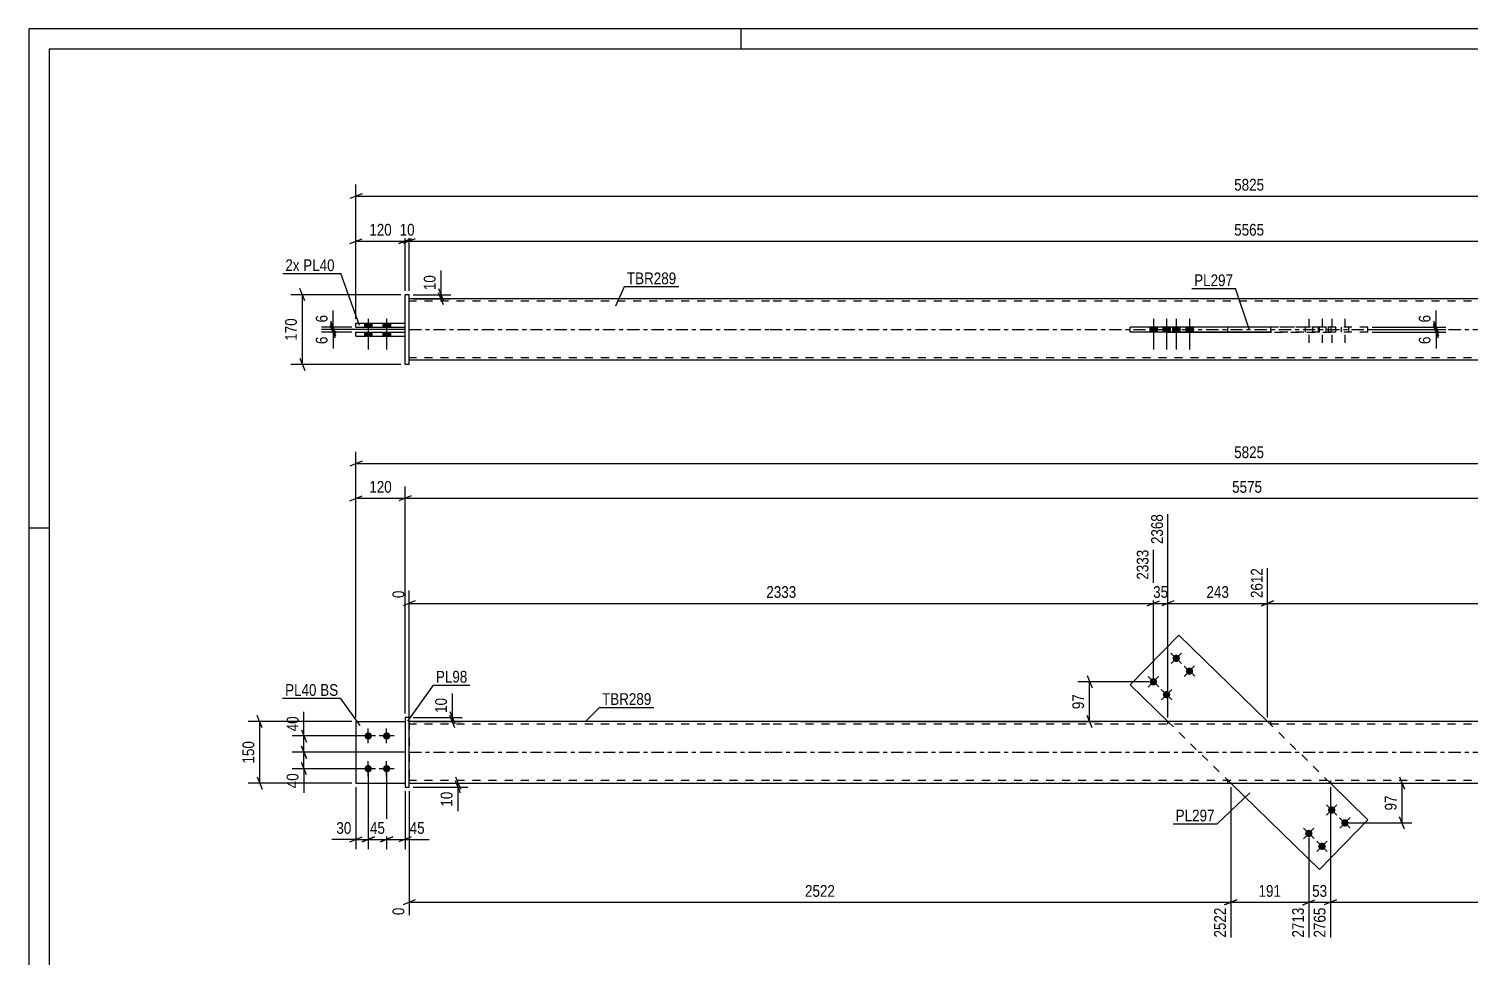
# Model space of a CAD drawing. Header units: millimetres. Extents: x 0 to 594, y 0 to 420.
# Drawn here: x 0 to 352, y 193.1 to 420 of the extents above; entities that cross this region are included whole.
import ezdxf

# ---------------------------------------------------------------- set-up
doc = ezdxf.new("R2010")
doc.units = ezdxf.units.MM
doc.linetypes.add('DXK_LINE_DOT2', pattern=[3.9198, 1.9599, -1.9599])
doc.linetypes.add('DXK_LINE_DOT3', pattern=[5.9187, 2.979, -0.9799, 0.9799, -0.9799])
doc.styles.add('Arial Narrow', font='ARIALN.TTF', dxfattribs={"height": 0.2})

# ---------------------------------------------------------------- blocks, each defined once
blk = doc.blocks.new('Unknown-580575391-1131')
at = {"color": 5, "linetype": 'Continuous'}
for p, q in [((594, 420), (0, 420)), ((0, 420), (0, 0)), ((174, 415), (174, 420)), ((589, 415), (5, 415)), ((5, 415), (5, 5)), ((5, 298), (0, 298))]:
    blk.add_line(p, q, dxfattribs=at)
blk = doc.blocks.new('Part-580575391-1689 - 1678')
at = {"color": 2, "linetype": 'Continuous'}
for p, q in [((280.87, 271.83), (268.99, 259.67)), ((302.51, 250.7), (280.87, 271.83)), ((268.99, 259.67), (278.17, 250.7)), ((315.18, 214.57), (293.54, 235.7)), ((327.05, 226.73), (317.87, 235.7)), ((327.05, 226.73), (315.18, 214.57))]:
    blk.add_line(p, q, dxfattribs=at)
at = {"color": 7, "linetype": 'DXK_LINE_DOT2'}
for p, q in [((293.54, 235.7), (278.17, 250.7)), ((317.87, 235.7), (302.51, 250.7))]:
    blk.add_line(p, q, dxfattribs=at)
blk = doc.blocks.new('Bolt-580575391-1681 - 1678')
at = {"linetype": 'Continuous'}
for points in [[(317.56, 228.46, -1), (318.82, 229.74, -1)], [(320.78, 225.31, -1), (322.04, 226.6, -1)], [(311.97, 222.73, -1), (313.23, 224.02, -1)], [(315.19, 219.59, -1), (316.45, 220.88, -1)]]:
    blk.add_hatch(color=1, dxfattribs=at).paths.add_polyline_path(points)
at = {"color": 1, "linetype": 'Continuous'}
for p, q in [((319.47, 227.84), (316.9, 230.36)), ((316.93, 227.81), (319.44, 230.39)), ((322.69, 224.7), (320.12, 227.21)), ((320.15, 224.67), (322.66, 227.24)), ((313.89, 222.12), (311.31, 224.63)), ((311.34, 222.09), (313.86, 224.66)), ((317.11, 218.98), (314.53, 221.49)), ((314.56, 218.95), (317.07, 221.52))]:
    blk.add_line(p, q, dxfattribs=at)
blk = doc.blocks.new('Bolt-580575391-1682 - 1678')
at = {"linetype": 'Continuous'}
for points in [[(280.86, 266.81, -1), (279.6, 265.52, -1)], [(275.27, 261.09, -1), (274.01, 259.8, -1)], [(284.07, 263.67, -1), (282.82, 262.38, -1)], [(278.49, 257.94, -1), (277.23, 256.66, -1)]]:
    blk.add_hatch(color=1, dxfattribs=at).paths.add_polyline_path(points)
at = {"color": 1, "linetype": 'Continuous'}
for p, q in [((278.94, 267.43), (281.51, 264.91)), ((281.48, 267.46), (278.97, 264.88)), ((282.16, 264.28), (284.73, 261.77)), ((284.7, 264.31), (282.19, 261.74)), ((273.35, 261.7), (275.93, 259.19)), ((275.89, 261.73), (273.38, 259.16)), ((276.57, 258.56), (279.14, 256.04)), ((279.11, 258.59), (276.6, 256.01))]:
    blk.add_line(p, q, dxfattribs=at)
blk = doc.blocks.new('Bolt-580575391-1683 - 1678')
at = {"linetype": 'Continuous'}
for points in [[(82.89, 246.3, -1), (82.89, 248.1, -1)], [(87.39, 246.3, -1), (87.39, 248.1, -1)], [(82.89, 238.3, -1), (82.89, 240.1, -1)], [(87.39, 238.3, -1), (87.39, 240.1, -1)]]:
    blk.add_hatch(color=1, dxfattribs=at).paths.add_polyline_path(points)
at = {"color": 1, "linetype": 'Continuous'}
for p, q in [((84.69, 247.2), (81.09, 247.2)), ((82.89, 245.4), (82.89, 249)), ((89.19, 247.2), (85.59, 247.2)), ((87.39, 245.4), (87.39, 249)), ((82.89, 237.4), (82.89, 241)), ((87.39, 237.4), (87.39, 241)), ((84.69, 239.2), (81.09, 239.2)), ((89.19, 239.2), (85.59, 239.2))]:
    blk.add_line(p, q, dxfattribs=at)
blk = doc.blocks.new('Part-580575391-1694 - 1678')
at = {"color": 2, "linetype": 'Continuous'}
for p, q in [((92.89, 251.7), (91.89, 251.7)), ((91.89, 251.7), (91.89, 234.7)), ((92.89, 234.7), (92.89, 251.7)), ((91.89, 234.7), (92.89, 234.7))]:
    blk.add_line(p, q, dxfattribs=at)
blk = doc.blocks.new('Part-580575391-1699 - 1678')
at = {"color": 7, "linetype": 'DXK_LINE_DOT2'}
for p, q in [((79.89, 250.7), (79.89, 235.7)), ((79.89, 250.7), (91.89, 250.7)), ((91.89, 250.7), (91.89, 235.7)), ((79.89, 235.7), (91.89, 235.7))]:
    blk.add_line(p, q, dxfattribs=at)
blk = doc.blocks.new('Part-580575391-1704 - 1678')
at = {"color": 2, "linetype": 'Continuous'}
for p, q in [((79.89, 250.7), (79.89, 235.7)), ((79.89, 250.7), (91.89, 250.7)), ((79.89, 235.7), (91.89, 235.7))]:
    blk.add_line(p, q, dxfattribs=at)
at = {"color": 7, "linetype": 'DXK_LINE_DOT2'}
blk.add_line((91.89, 250.7), (91.89, 235.7), dxfattribs=at)
blk = doc.blocks.new('Part-580575391-1720 - 1678')
at = {"color": 2, "linetype": 'Continuous'}
for p, q in [((180.89, 250.7), (92.89, 250.7)), ((415.05, 250.7), (180.99, 250.7)), ((92.89, 235.7), (180.89, 235.7)), ((180.99, 235.7), (415.05, 235.7))]:
    blk.add_line(p, q, dxfattribs=at)
at = {"color": 7, "linetype": 'DXK_LINE_DOT2'}
for p, q in [((92.89, 250.7), (92.89, 235.7)), ((180.89, 250.1), (92.89, 250.1)), ((415.05, 250.1), (180.99, 250.1)), ((278.07, 250.7), (278.07, 250.1)), ((303.22, 250.7), (303.22, 250.1)), ((180.89, 236.3), (92.89, 236.3)), ((415.05, 236.3), (180.99, 236.3)), ((292.82, 235.7), (292.82, 236.3)), ((317.97, 235.7), (317.97, 236.3))]:
    blk.add_line(p, q, dxfattribs=at)
at = {"color": 7, "linetype": 'DXK_LINE_DOT3'}
for p, q in [((92.89, 243.2), (180.89, 243.2)), ((180.99, 243.2), (415.05, 243.2))]:
    blk.add_line(p, q, dxfattribs=at)
blk = doc.blocks.new('Bolt-580575391-1423 - 1368')
at = {"color": 1, "linetype": 'DXK_LINE_DOT2'}
for p, q in [((312.6, 349.11), (312.6, 341.61)), ((315.82, 349.11), (315.82, 341.61)), ((318.19, 349.11), (318.19, 341.61)), ((321.41, 349.11), (321.41, 341.61)), ((311.7, 347.11), (311.7, 345.91)), ((313.5, 347.11), (313.5, 345.91)), ((314.92, 347.11), (314.92, 345.91)), ((316.72, 347.11), (316.72, 345.91)), ((317.29, 347.11), (317.29, 345.91)), ((319.09, 347.11), (319.09, 345.91)), ((320.51, 347.11), (320.51, 345.91)), ((322.31, 347.11), (322.31, 345.91))]:
    blk.add_line(p, q, dxfattribs=at)
blk = doc.blocks.new('Bolt-580575391-1471 - 1368')
at = {"linetype": 'Continuous'}
for points in [[(81.99, 347.11), (83.79, 347.11), (83.79, 348.11), (81.99, 348.11)], [(81.99, 347.11), (83.79, 347.11), (83.79, 348.11), (81.99, 348.11)], [(81.99, 344.91), (83.79, 344.91), (83.79, 345.91), (81.99, 345.91)], [(81.99, 344.91), (83.79, 344.91), (83.79, 345.91), (81.99, 345.91)], [(86.49, 347.11), (88.29, 347.11), (88.29, 348.11), (86.49, 348.11)], [(86.49, 347.11), (88.29, 347.11), (88.29, 348.11), (86.49, 348.11)], [(86.49, 344.91), (88.29, 344.91), (88.29, 345.91), (86.49, 345.91)], [(86.49, 344.91), (88.29, 344.91), (88.29, 345.91), (86.49, 345.91)]]:
    blk.add_hatch(color=1, dxfattribs=at).paths.add_polyline_path(points)
at = {"color": 1, "linetype": 'Continuous'}
for p, q in [((82.89, 349.11), (82.89, 341.61)), ((82.89, 349.11), (82.89, 341.61)), ((87.39, 349.11), (87.39, 341.61)), ((87.39, 349.11), (87.39, 341.61)), ((81.99, 348.11), (81.99, 347.11)), ((81.99, 348.11), (81.99, 347.11)), ((81.99, 345.91), (81.99, 344.91)), ((81.99, 345.91), (81.99, 344.91)), ((83.79, 348.11), (83.79, 347.11)), ((83.79, 348.11), (83.79, 347.11)), ((83.79, 345.91), (83.79, 344.91)), ((83.79, 345.91), (83.79, 344.91)), ((86.49, 348.11), (86.49, 347.11)), ((86.49, 348.11), (86.49, 347.11)), ((86.49, 345.91), (86.49, 344.91)), ((86.49, 345.91), (86.49, 344.91)), ((88.29, 348.11), (88.29, 347.11)), ((88.29, 348.11), (88.29, 347.11)), ((88.29, 345.91), (88.29, 344.91)), ((88.29, 345.91), (88.29, 344.91))]:
    blk.add_line(p, q, dxfattribs=at)
blk = doc.blocks.new('Part-580575391-1416 - 1368')
at = {"color": 2, "linetype": 'Continuous'}
for p, q in [((180.89, 354.01), (92.89, 354.01)), ((415.05, 354.01), (180.99, 354.01)), ((278.07, 347.21), (303.22, 347.21)), ((278.07, 347.11), (278.07, 347.21)), ((278.07, 345.91), (278.07, 345.81)), ((303.22, 345.81), (278.07, 345.81)), ((292.82, 347.11), (292.82, 347.21)), ((292.82, 345.91), (292.82, 345.81)), ((303.22, 347.21), (303.22, 345.81)), ((180.89, 339.01), (92.89, 339.01)), ((415.05, 339.01), (180.99, 339.01))]:
    blk.add_line(p, q, dxfattribs=at)
at = {"color": 7, "linetype": 'DXK_LINE_DOT2'}
for p, q in [((92.89, 339.01), (92.89, 354.01)), ((180.89, 353.41), (92.89, 353.41)), ((415.05, 353.41), (180.99, 353.41)), ((278.07, 345.81), (278.07, 347.11)), ((292.82, 345.81), (292.82, 347.11)), ((303.22, 347.21), (317.97, 347.21)), ((317.97, 345.81), (303.22, 345.81)), ((317.97, 347.21), (317.97, 345.81)), ((180.89, 339.61), (92.89, 339.61)), ((415.05, 339.61), (180.99, 339.61))]:
    blk.add_line(p, q, dxfattribs=at)
at = {"color": 7, "linetype": 'DXK_LINE_DOT3'}
for p, q in [((92.89, 346.51), (180.89, 346.51)), ((180.99, 346.51), (415.05, 346.51))]:
    blk.add_line(p, q, dxfattribs=at)
blk = doc.blocks.new('Bolt-580575391-1422 - 1368')
at = {"linetype": 'Continuous'}
for points in [[(275.54, 347.11), (273.74, 347.11), (273.74, 345.91), (275.54, 345.91)], [(278.76, 347.11), (276.96, 347.11), (276.96, 345.91), (278.76, 345.91)], [(281.13, 347.11), (279.33, 347.11), (279.33, 345.91), (281.13, 345.91)], [(284.35, 347.11), (282.55, 347.11), (282.55, 345.91), (284.35, 345.91)]]:
    blk.add_hatch(color=1, dxfattribs=at).paths.add_polyline_path(points)
at = {"color": 1, "linetype": 'Continuous'}
for p, q in [((274.64, 349.11), (274.64, 341.61)), ((277.86, 349.11), (277.86, 341.61)), ((280.23, 349.11), (280.23, 341.61)), ((283.45, 349.11), (283.45, 341.61)), ((273.74, 347.11), (273.74, 345.91)), ((275.54, 347.11), (275.54, 345.91)), ((276.96, 347.11), (276.96, 345.91)), ((278.76, 347.11), (278.76, 345.91)), ((279.33, 347.11), (279.33, 345.91)), ((281.13, 347.11), (281.13, 345.91)), ((282.55, 347.11), (282.55, 345.91)), ((284.35, 347.11), (284.35, 345.91))]:
    blk.add_line(p, q, dxfattribs=at)
blk = doc.blocks.new('Part-580575391-1449 - 1368')
at = {"color": 2, "linetype": 'Continuous'}
for p, q in [((79.89, 344.91), (79.89, 345.91)), ((79.89, 345.91), (91.89, 345.91)), ((79.89, 344.91), (91.89, 344.91))]:
    blk.add_line(p, q, dxfattribs=at)
at = {"color": 7, "linetype": 'DXK_LINE_DOT2'}
blk.add_line((91.89, 344.91), (91.89, 345.91), dxfattribs=at)
blk = doc.blocks.new('Part-580575391-1454 - 1368')
at = {"color": 2, "linetype": 'Continuous'}
for p, q in [((79.89, 347.11), (79.89, 348.11)), ((79.89, 348.11), (91.89, 348.11)), ((79.89, 347.11), (91.89, 347.11))]:
    blk.add_line(p, q, dxfattribs=at)
at = {"color": 7, "linetype": 'DXK_LINE_DOT2'}
blk.add_line((91.89, 347.11), (91.89, 348.11), dxfattribs=at)
blk = doc.blocks.new('Part-580575391-1455 - 1368')
at = {"color": 2, "linetype": 'Continuous'}
for p, q in [((92.89, 355.01), (91.89, 355.01)), ((91.89, 338.01), (91.89, 355.01)), ((92.89, 338.01), (92.89, 355.01)), ((92.89, 338.01), (91.89, 338.01))]:
    blk.add_line(p, q, dxfattribs=at)
blk = doc.blocks.new('Part-580575391-1470 - 1368')
at = {"color": 2, "linetype": 'Continuous'}
for p, q in [((268.99, 345.91), (268.99, 347.11)), ((303.22, 347.11), (268.99, 347.11)), ((303.22, 345.91), (268.99, 345.91)), ((280.87, 345.91), (280.87, 347.11))]:
    blk.add_line(p, q, dxfattribs=at)
at = {"color": 7, "linetype": 'DXK_LINE_DOT2'}
for p, q in [((327.05, 347.11), (303.22, 347.11)), ((327.05, 345.91), (303.22, 345.91)), ((315.18, 345.91), (315.18, 347.11)), ((327.05, 345.91), (327.05, 347.11))]:
    blk.add_line(p, q, dxfattribs=at)
blk = doc.blocks.new('StraightDimension-580575391-1850 - 1678')
at = {"color": 7, "linetype": 'Continuous'}
for p, q in [((293.54, 234.7), (293.54, 197.94)), ((312.6, 222.38), (312.6, 197.94)), ((295.04, 207.15), (292.04, 205.95)), ((293.54, 206.55), (312.6, 206.55)), ((311.1, 205.95), (314.1, 207.15))]:
    blk.add_line(p, q, dxfattribs=at)
at = {"color": 0}
blk.add_wipeout([(306.41, 207.3), (306.41, 211.5), (299.72, 211.5), (299.72, 207.3)], dxfattribs=at)
at = {"color": 3, "style": 'Arial Narrow'}
blk.add_text('191', height=2.863, dxfattribs=at).set_placement((300.32, 207.9))
at = {"color": 0, "linetype": 'Continuous'}
blk.add_wipeout([(312, 205.85), (307.8, 205.85), (307.8, 197.34), (312, 197.34)], dxfattribs=at)
at = {"color": 3, "linetype": 'Continuous', "style": 'Arial Narrow'}
blk.add_text('2713', height=2.863, rotation=90.0002, dxfattribs=at).set_placement((311.4, 197.94))
blk = doc.blocks.new('StraightDimension-580575391-1909 - 1678')
at = {"color": 7, "linetype": 'Continuous'}
for p, q in [((81.89, 247.2), (64.34, 247.2)), ((66.59, 248.7), (67.79, 245.7)), ((67.19, 243.2), (67.19, 247.2)), ((91.89, 243.2), (64.34, 243.2)), ((67.79, 241.7), (66.59, 244.7))]:
    blk.add_line(p, q, dxfattribs=at)
at = {"color": 0}
blk.add_wipeout([(66.44, 252.58), (62.24, 252.58), (62.24, 247.73), (66.44, 247.73)], dxfattribs=at)
at = {"color": 7, "linetype": 'Continuous'}
blk.add_line((67.19, 247.2), (67.19, 253.11), dxfattribs=at)
blk.add_line((67.19, 247.2), (67.19, 253.11), dxfattribs=at)
at = {"color": 3, "style": 'Arial Narrow'}
blk.add_text('40', height=2.863, rotation=90.0002, dxfattribs=at).set_placement((65.84, 248.33))
blk = doc.blocks.new('StraightDimension-580575391-1736 - 1678')
at = {"color": 7, "linetype": 'Continuous'}
for p, q in [((81.39, 314.35), (78.39, 313.15)), ((79.89, 251.7), (79.89, 316.6)), ((79.89, 313.75), (516.15, 313.75))]:
    blk.add_line(p, q, dxfattribs=at)
at = {"color": 0}
blk.add_wipeout([(302.28, 314.5), (302.28, 318.7), (293.77, 318.7), (293.77, 314.5)], dxfattribs=at)
at = {"color": 3, "style": 'Arial Narrow'}
blk.add_text('5825', height=2.863, dxfattribs=at).set_placement((294.37, 315.1))
blk = doc.blocks.new('StraightDimension-580575391-1750 - 1678')
at = {"color": 7, "linetype": 'Continuous'}
for p, q in [((274.64, 261.44), (274.64, 292.71)), ((92.89, 251.7), (92.89, 282.72)), ((94.39, 280.19), (91.39, 278.99)), ((92.89, 279.59), (274.64, 279.59)), ((273.14, 278.99), (276.14, 280.19))]:
    blk.add_line(p, q, dxfattribs=at)
at = {"color": 0, "linetype": 'Continuous'}
for points in [[(274.04, 293.31), (269.84, 293.31), (269.84, 284.79), (274.04, 284.79)], [(92.29, 283.32), (88.09, 283.32), (88.09, 280.29), (92.29, 280.29)]]:
    blk.add_wipeout(points, dxfattribs=at)
at = {"color": 0}
blk.add_wipeout([(188.02, 280.34), (188.02, 284.54), (179.51, 284.54), (179.51, 280.34)], dxfattribs=at)
at = {"color": 3, "linetype": 'Continuous', "style": 'Arial Narrow'}
for s, height, p in [('2333', 2.863, (273.44, 285.39)), ('0', 2.86, (91.69, 280.89))]:
    blk.add_text(s, height=height, rotation=90.0002, dxfattribs=at).set_placement(p)
at = {"color": 3, "style": 'Arial Narrow'}
blk.add_text('2333', height=2.863, dxfattribs=at).set_placement((180.11, 280.94))
blk = doc.blocks.new('StraightDimension-580575391-1760 - 1678')
at = {"color": 7, "linetype": 'Continuous'}
for p, q in [((278.17, 251.7), (278.17, 301.41)), ((274.64, 261.44), (274.64, 292.71)), ((273.14, 278.99), (276.14, 280.19)), ((274.64, 279.59), (278.17, 279.59)), ((279.67, 280.19), (276.67, 278.99))]:
    blk.add_line(p, q, dxfattribs=at)
at = {"color": 0, "linetype": 'Continuous'}
blk.add_wipeout([(277.57, 302.01), (273.37, 302.01), (273.37, 293.49), (277.57, 293.49)], dxfattribs=at)
at = {"color": 0}
blk.add_wipeout([(278.83, 280.34), (278.83, 284.54), (273.98, 284.54), (273.98, 280.34)], dxfattribs=at)
at = {"color": 3, "linetype": 'Continuous', "style": 'Arial Narrow'}
blk.add_text('2368', height=2.863, rotation=90.0002, dxfattribs=at).set_placement((276.97, 294.09))
at = {"color": 3, "style": 'Arial Narrow'}
blk.add_text('35', height=2.863, dxfattribs=at).set_placement((274.58, 280.94))
blk = doc.blocks.new('StraightDimension-580575391-2047 - 1678')
at = {"color": 7, "linetype": 'Continuous'}
for p, q in [((91.89, 252.7), (91.89, 308.13)), ((93.39, 305.88), (90.39, 304.68)), ((91.89, 305.28), (503.15, 305.28))]:
    blk.add_line(p, q, dxfattribs=at)
at = {"color": 0}
blk.add_wipeout([(301.78, 306.03), (301.78, 310.23), (293.27, 310.23), (293.27, 306.03)], dxfattribs=at)
at = {"color": 3, "style": 'Arial Narrow'}
blk.add_text('5575', height=2.863, dxfattribs=at).set_placement((293.87, 306.63))
blk = doc.blocks.new('StraightDimension-580575391-1776 - 1678')
at = {"color": 7, "linetype": 'Continuous'}
for p, q in [((278.17, 251.7), (278.17, 301.41)), ((302.51, 251.7), (302.51, 288.21)), ((279.67, 280.19), (276.67, 278.99)), ((278.17, 279.59), (302.51, 279.59)), ((301.01, 278.99), (304.01, 280.19))]:
    blk.add_line(p, q, dxfattribs=at)
at = {"color": 0, "linetype": 'Continuous'}
blk.add_wipeout([(301.91, 288.81), (297.71, 288.81), (297.71, 280.29), (301.91, 280.29)], dxfattribs=at)
at = {"color": 0}
blk.add_wipeout([(293.68, 280.34), (293.68, 284.54), (287, 284.54), (287, 280.34)], dxfattribs=at)
at = {"color": 3, "linetype": 'Continuous', "style": 'Arial Narrow'}
blk.add_text('2612', height=2.863, rotation=90.0002, dxfattribs=at).set_placement((301.31, 280.89))
at = {"color": 3, "style": 'Arial Narrow'}
blk.add_text('243', height=2.863, dxfattribs=at).set_placement((287.6, 280.94))
blk = doc.blocks.new('StraightDimension-580575391-1798 - 1678')
at = {"color": 7, "linetype": 'Continuous'}
for p, q in [((302.51, 251.7), (302.51, 288.21)), ((503.15, 252.7), (503.15, 288.21)), ((304.01, 280.19), (301.01, 278.99)), ((302.51, 279.59), (503.15, 279.59)), ((501.65, 278.99), (504.65, 280.19))]:
    blk.add_line(p, q, dxfattribs=at)
at = {"color": 0, "linetype": 'Continuous'}
blk.add_wipeout([(502.55, 288.81), (498.35, 288.81), (498.35, 280.29), (502.55, 280.29)], dxfattribs=at)
at = {"color": 0}
blk.add_wipeout([(407.09, 280.34), (407.09, 284.54), (398.57, 284.54), (398.57, 280.34)], dxfattribs=at)
at = {"color": 3, "linetype": 'Continuous', "style": 'Arial Narrow'}
blk.add_text('5565', height=2.863, rotation=90.0002, dxfattribs=at).set_placement((501.95, 280.89))
at = {"color": 3, "style": 'Arial Narrow'}
blk.add_text('2953', height=2.863, dxfattribs=at).set_placement((399.17, 280.94))
blk = doc.blocks.new('StraightDimension-580575391-1813 - 1678')
at = {"color": 7, "linetype": 'Continuous'}
for p, q in [((87.39, 238.2), (87.39, 219.53)), ((91.89, 233.7), (91.89, 219.53)), ((85.89, 221.33), (88.89, 222.53)), ((87.39, 221.93), (91.89, 221.93)), ((93.39, 222.53), (90.39, 221.33))]:
    blk.add_line(p, q, dxfattribs=at)
at = {"color": 0}
blk.add_wipeout([(97.27, 222.68), (97.27, 226.88), (92.41, 226.88), (92.41, 222.68)], dxfattribs=at)
at = {"color": 7, "linetype": 'Continuous'}
blk.add_line((91.89, 221.93), (97.8, 221.93), dxfattribs=at)
blk.add_line((91.89, 221.93), (97.8, 221.93), dxfattribs=at)
at = {"color": 3, "style": 'Arial Narrow'}
blk.add_text('45', height=2.863, dxfattribs=at).set_placement((93.01, 223.28))
blk = doc.blocks.new('StraightDimension-580575391-1820 - 1678')
at = {"color": 7, "linetype": 'Continuous'}
for p, q in [((82.89, 238.2), (82.89, 219.53)), ((87.39, 238.2), (87.39, 219.53)), ((81.39, 221.33), (84.39, 222.53)), ((82.89, 221.93), (87.39, 221.93)), ((88.89, 222.53), (85.89, 221.33))]:
    blk.add_line(p, q, dxfattribs=at)
at = {"color": 0}
blk.add_wipeout([(87.57, 222.68), (87.57, 226.88), (82.71, 226.88), (82.71, 222.68)], dxfattribs=at)
at = {"color": 3, "style": 'Arial Narrow'}
blk.add_text('45', height=2.863, dxfattribs=at).set_placement((83.31, 223.28))
blk = doc.blocks.new('StraightDimension-580575391-1891 - 1678')
at = {"color": 7, "linetype": 'Continuous'}
for p, q in [((104.2, 237.2), (105.4, 234.2)), ((105.4, 233.2), (104.2, 236.2)), ((93.89, 235.7), (107.2, 235.7)), ((93.89, 234.7), (107.2, 234.7)), ((104.8, 234.7), (104.8, 235.7))]:
    blk.add_line(p, q, dxfattribs=at)
at = {"color": 0}
blk.add_wipeout([(104.05, 234.18), (99.85, 234.18), (99.85, 229.32), (104.05, 229.32)], dxfattribs=at)
at = {"color": 7, "linetype": 'Continuous'}
blk.add_line((104.8, 234.7), (104.8, 228.79), dxfattribs=at)
blk.add_line((104.8, 234.7), (104.8, 228.79), dxfattribs=at)
at = {"color": 3, "style": 'Arial Narrow'}
blk.add_text('10', height=2.863, rotation=90.0002, dxfattribs=at).set_placement((103.45, 229.92))
blk = doc.blocks.new('StraightDimension-580575391-1827 - 1678')
at = {"color": 7, "linetype": 'Continuous'}
for p, q in [((82.89, 238.2), (82.89, 219.53)), ((79.89, 234.7), (79.89, 219.53)), ((78.39, 221.33), (81.39, 222.53)), ((79.89, 221.93), (82.89, 221.93)), ((84.39, 222.53), (81.39, 221.33))]:
    blk.add_line(p, q, dxfattribs=at)
at = {"color": 0}
blk.add_wipeout([(79.36, 222.68), (79.36, 226.88), (74.51, 226.88), (74.51, 222.68)], dxfattribs=at)
at = {"color": 7, "linetype": 'Continuous'}
blk.add_line((79.89, 221.93), (73.98, 221.93), dxfattribs=at)
blk.add_line((79.89, 221.93), (73.98, 221.93), dxfattribs=at)
at = {"color": 3, "style": 'Arial Narrow'}
blk.add_text('30', height=2.863, dxfattribs=at).set_placement((75.11, 223.28))
blk = doc.blocks.new('StraightDimension-580575391-1838 - 1678')
at = {"color": 7, "linetype": 'Continuous'}
for p, q in [((92.89, 233.7), (92.89, 203.42)), ((293.54, 234.7), (293.54, 197.94)), ((94.39, 207.15), (91.39, 205.95)), ((92.89, 206.55), (293.54, 206.55)), ((292.04, 205.95), (295.04, 207.15))]:
    blk.add_line(p, q, dxfattribs=at)
at = {"color": 0}
blk.add_wipeout([(197.47, 207.3), (197.47, 211.5), (188.96, 211.5), (188.96, 207.3)], dxfattribs=at)
at = {"color": 0, "linetype": 'Continuous'}
for points in [[(92.29, 205.85), (88.09, 205.85), (88.09, 202.82), (92.29, 202.82)], [(292.94, 205.85), (288.74, 205.85), (288.74, 197.34), (292.94, 197.34)]]:
    blk.add_wipeout(points, dxfattribs=at)
at = {"color": 3, "style": 'Arial Narrow'}
blk.add_text('2522', height=2.863, dxfattribs=at).set_placement((189.56, 207.9))
at = {"color": 3, "linetype": 'Continuous', "style": 'Arial Narrow'}
for s, height, p in [('0', 2.86, (91.69, 203.42)), ('2522', 2.863, (292.34, 197.94))]:
    blk.add_text(s, height=height, rotation=90.0002, dxfattribs=at).set_placement(p)
blk = doc.blocks.new('StraightDimension-580575391-1864 - 1678')
at = {"color": 7, "linetype": 'Continuous'}
for p, q in [((317.87, 234.7), (317.87, 197.94)), ((312.6, 222.38), (312.6, 197.94)), ((311.1, 205.95), (314.1, 207.15)), ((312.6, 206.55), (317.87, 206.55)), ((319.37, 207.15), (316.37, 205.95))]:
    blk.add_line(p, q, dxfattribs=at)
at = {"color": 0}
blk.add_wipeout([(317.66, 207.3), (317.66, 211.5), (312.81, 211.5), (312.81, 207.3)], dxfattribs=at)
at = {"color": 3, "style": 'Arial Narrow'}
blk.add_text('53', height=2.863, dxfattribs=at).set_placement((313.41, 207.9))
at = {"color": 0, "linetype": 'Continuous'}
blk.add_wipeout([(317.27, 205.85), (313.07, 205.85), (313.07, 197.34), (317.27, 197.34)], dxfattribs=at)
at = {"color": 3, "linetype": 'Continuous', "style": 'Arial Narrow'}
blk.add_text('2765', height=2.863, rotation=90.0002, dxfattribs=at).set_placement((316.67, 197.94))
blk = doc.blocks.new('StraightDimension-580575391-1878 - 1678')
at = {"color": 7, "linetype": 'Continuous'}
for p, q in [((317.87, 234.7), (317.87, 197.94)), ((503.15, 233.7), (503.15, 197.94)), ((319.37, 207.15), (316.37, 205.95)), ((317.87, 206.55), (503.15, 206.55)), ((501.65, 205.95), (504.65, 207.15))]:
    blk.add_line(p, q, dxfattribs=at)
at = {"color": 0}
blk.add_wipeout([(414.77, 207.3), (414.77, 211.5), (406.26, 211.5), (406.26, 207.3)], dxfattribs=at)
at = {"color": 0, "linetype": 'Continuous'}
blk.add_wipeout([(502.55, 205.85), (498.35, 205.85), (498.35, 197.34), (502.55, 197.34)], dxfattribs=at)
at = {"color": 3, "style": 'Arial Narrow'}
blk.add_text('2799', height=2.863, dxfattribs=at).set_placement((406.86, 207.9))
at = {"color": 3, "linetype": 'Continuous', "style": 'Arial Narrow'}
blk.add_text('5565', height=2.863, rotation=90.0002, dxfattribs=at).set_placement((501.95, 197.94))
blk = doc.blocks.new('StraightDimension-580575391-1900 - 1678')
at = {"color": 7, "linetype": 'Continuous'}
for p, q in [((93.89, 251.7), (105.84, 251.7)), ((93.89, 250.7), (105.84, 250.7)), ((102.84, 253.2), (104.04, 250.2)), ((104.04, 249.2), (102.84, 252.2)), ((103.44, 250.7), (103.44, 251.7))]:
    blk.add_line(p, q, dxfattribs=at)
at = {"color": 0}
blk.add_wipeout([(102.69, 257.08), (98.49, 257.08), (98.49, 252.23), (102.69, 252.23)], dxfattribs=at)
at = {"color": 7, "linetype": 'Continuous'}
blk.add_line((103.44, 251.7), (103.44, 257.61), dxfattribs=at)
blk.add_line((103.44, 251.7), (103.44, 257.61), dxfattribs=at)
at = {"color": 3, "style": 'Arial Narrow'}
blk.add_text('10', height=2.863, rotation=90.0002, dxfattribs=at).set_placement((102.09, 252.83))
blk = doc.blocks.new('StraightDimension-580575391-1922 - 1678')
at = {"color": 7, "linetype": 'Continuous'}
for p, q in [((91.89, 243.2), (64.34, 243.2)), ((66.59, 244.7), (67.79, 241.7)), ((67.19, 239.2), (67.19, 243.2)), ((67.79, 237.7), (66.59, 240.7)), ((81.89, 239.2), (64.34, 239.2))]:
    blk.add_line(p, q, dxfattribs=at)
at = {"color": 0}
blk.add_wipeout([(66.44, 238.68), (62.24, 238.68), (62.24, 233.82), (66.44, 233.82)], dxfattribs=at)
at = {"color": 7, "linetype": 'Continuous'}
blk.add_line((67.19, 239.2), (67.19, 233.29), dxfattribs=at)
blk.add_line((67.19, 239.2), (67.19, 233.29), dxfattribs=at)
at = {"color": 3, "style": 'Arial Narrow'}
blk.add_text('40', height=2.863, rotation=90.0002, dxfattribs=at).set_placement((65.84, 234.42))
blk = doc.blocks.new('StraightDimension-580575391-3458 - 1678')
at = {"color": 7, "linetype": 'Continuous'}
for p, q in [((258.46, 261.94), (259.66, 258.94)), ((273.64, 260.44), (256.21, 260.44)), ((259.06, 250.72), (259.06, 260.44)), ((188.53, 250.72), (261.46, 250.72)), ((259.66, 249.22), (258.46, 252.22))]:
    blk.add_line(p, q, dxfattribs=at)
at = {"color": 0}
blk.add_wipeout([(258.31, 258.01), (254.11, 258.01), (254.11, 253.15), (258.31, 253.15)], dxfattribs=at)
at = {"color": 3, "style": 'Arial Narrow'}
blk.add_text('97', height=2.863, rotation=90.0002, dxfattribs=at).set_placement((257.71, 253.75))
blk = doc.blocks.new('StraightDimension-580575391-1979 - 1678')
at = {"color": 7, "linetype": 'Continuous'}
for p, q in [((78.89, 250.7), (53.54, 250.7)), ((56.99, 249.2), (55.79, 252.2)), ((56.39, 235.7), (56.39, 250.7)), ((55.79, 237.2), (56.99, 234.2)), ((78.89, 235.7), (53.54, 235.7))]:
    blk.add_line(p, q, dxfattribs=at)
at = {"color": 0}
blk.add_wipeout([(55.64, 246.54), (51.44, 246.54), (51.44, 239.86), (55.64, 239.86)], dxfattribs=at)
at = {"color": 3, "style": 'Arial Narrow'}
blk.add_text('150', height=2.863, rotation=90.0002, dxfattribs=at).set_placement((55.04, 240.46))
blk = doc.blocks.new('StraightDimension-580575391-1993 - 1678')
at = {"color": 7, "linetype": 'Continuous'}
for p, q in [((334.77, 237.2), (335.97, 234.2)), ((320.9, 235.7), (337.77, 235.7)), ((335.37, 225.96), (335.37, 235.7)), ((322.41, 225.96), (337.77, 225.96)), ((335.97, 224.46), (334.77, 227.46))]:
    blk.add_line(p, q, dxfattribs=at)
at = {"color": 0}
blk.add_wipeout([(334.62, 233.26), (330.42, 233.26), (330.42, 228.4), (334.62, 228.4)], dxfattribs=at)
at = {"color": 3, "style": 'Arial Narrow'}
blk.add_text('97', height=2.863, rotation=90.0002, dxfattribs=at).set_placement((334.02, 229))
blk = doc.blocks.new('StraightDimension-580575391-2052 - 1678')
at = {"color": 7, "linetype": 'Continuous'}
for p, q in [((79.89, 251.7), (79.89, 308.13)), ((91.89, 252.7), (91.89, 308.13)), ((78.39, 304.68), (81.39, 305.88)), ((79.89, 305.28), (91.89, 305.28)), ((93.39, 305.88), (90.39, 304.68))]:
    blk.add_line(p, q, dxfattribs=at)
at = {"color": 0}
blk.add_wipeout([(89.23, 306.03), (89.23, 310.23), (82.55, 310.23), (82.55, 306.03)], dxfattribs=at)
at = {"color": 3, "style": 'Arial Narrow'}
blk.add_text('120', height=2.863, dxfattribs=at).set_placement((83.15, 306.63))
blk = doc.blocks.new('StraightDimension-580575391-1476 - 1368')
at = {"color": 7, "linetype": 'Continuous'}
for p, q in [((100.07, 356.51), (101.27, 353.51)), ((93.89, 355.01), (103.07, 355.01)), ((93.89, 354.01), (103.07, 354.01)), ((101.27, 352.51), (100.07, 355.51)), ((100.67, 354.01), (100.67, 355.01))]:
    blk.add_line(p, q, dxfattribs=at)
at = {"color": 0}
blk.add_wipeout([(99.92, 360.4), (95.72, 360.4), (95.72, 355.54), (99.92, 355.54)], dxfattribs=at)
at = {"color": 7, "linetype": 'Continuous'}
blk.add_line((100.67, 355.01), (100.67, 360.92), dxfattribs=at)
blk.add_line((100.67, 355.01), (100.67, 360.92), dxfattribs=at)
at = {"color": 3, "style": 'Arial Narrow'}
blk.add_text('10', height=2.863, rotation=90.0002, dxfattribs=at).set_placement((99.32, 356.14))
blk = doc.blocks.new('StraightDimension-580575391-1541 - 1368')
at = {"color": 7, "linetype": 'Continuous'}
for p, q in [((343.06, 348.61), (344.26, 345.61)), ((328.05, 347.11), (346.06, 347.11)), ((328.05, 346.51), (346.06, 346.51)), ((344.26, 345.01), (343.06, 348.01)), ((343.66, 346.51), (343.66, 347.11))]:
    blk.add_line(p, q, dxfattribs=at)
at = {"color": 0}
blk.add_wipeout([(342.91, 350.67), (338.71, 350.67), (338.71, 347.64), (342.91, 347.64)], dxfattribs=at)
at = {"color": 7, "linetype": 'Continuous'}
blk.add_line((343.66, 347.11), (343.66, 351.19), dxfattribs=at)
blk.add_line((343.66, 347.11), (343.66, 351.19), dxfattribs=at)
at = {"color": 3, "style": 'Arial Narrow'}
blk.add_text('6', height=2.86, rotation=90.0002, dxfattribs=at).set_placement((342.31, 348.24))
blk = doc.blocks.new('StraightDimension-580575391-1530 - 1368')
at = {"color": 7, "linetype": 'Continuous'}
for p, q in [((67.4, 353.51), (66.2, 356.51)), ((90.89, 355.01), (63.95, 355.01)), ((66.8, 338.01), (66.8, 355.01)), ((90.89, 338.01), (63.95, 338.01)), ((66.2, 339.51), (67.4, 336.51))]:
    blk.add_line(p, q, dxfattribs=at)
at = {"color": 0}
blk.add_wipeout([(66.05, 349.86), (61.85, 349.86), (61.85, 343.17), (66.05, 343.17)], dxfattribs=at)
at = {"color": 3, "style": 'Arial Narrow'}
blk.add_text('170', height=2.863, rotation=90.0002, dxfattribs=at).set_placement((65.45, 343.77))
blk = doc.blocks.new('StraightDimension-580575391-1494 - 1368')
at = {"color": 7, "linetype": 'Continuous'}
for p, q in [((91.89, 346.51), (71.45, 346.51)), ((78.89, 345.91), (71.45, 345.91)), ((73.7, 348.01), (74.9, 345.01)), ((74.9, 344.41), (73.7, 347.41)), ((74.3, 345.91), (74.3, 346.51))]:
    blk.add_line(p, q, dxfattribs=at)
at = {"color": 0}
blk.add_wipeout([(73.55, 345.39), (69.35, 345.39), (69.35, 342.36), (73.55, 342.36)], dxfattribs=at)
at = {"color": 7, "linetype": 'Continuous'}
blk.add_line((74.3, 345.91), (74.3, 341.84), dxfattribs=at)
blk.add_line((74.3, 345.91), (74.3, 341.84), dxfattribs=at)
at = {"color": 3, "style": 'Arial Narrow'}
blk.add_text('6', height=2.86, rotation=90.0002, dxfattribs=at).set_placement((72.95, 342.96))
blk = doc.blocks.new('StraightDimension-580575391-1512 - 1368')
at = {"color": 7, "linetype": 'Continuous'}
for p, q in [((73.7, 348.61), (74.9, 345.61)), ((78.89, 347.11), (71.45, 347.11)), ((91.89, 346.51), (71.45, 346.51)), ((74.9, 345.01), (73.7, 348.01)), ((74.3, 346.51), (74.3, 347.11))]:
    blk.add_line(p, q, dxfattribs=at)
at = {"color": 0}
blk.add_wipeout([(73.55, 350.67), (69.35, 350.67), (69.35, 347.64), (73.55, 347.64)], dxfattribs=at)
at = {"color": 7, "linetype": 'Continuous'}
blk.add_line((74.3, 347.11), (74.3, 351.19), dxfattribs=at)
blk.add_line((74.3, 347.11), (74.3, 351.19), dxfattribs=at)
at = {"color": 3, "style": 'Arial Narrow'}
blk.add_text('6', height=2.86, rotation=90.0002, dxfattribs=at).set_placement((72.95, 348.24))
blk = doc.blocks.new('StraightDimension-580575391-1545 - 1368')
at = {"color": 7, "linetype": 'Continuous'}
for p, q in [((328.05, 346.51), (346.06, 346.51)), ((328.05, 345.91), (346.06, 345.91)), ((343.06, 348.01), (344.26, 345.01)), ((344.26, 344.41), (343.06, 347.41)), ((343.66, 345.91), (343.66, 346.51))]:
    blk.add_line(p, q, dxfattribs=at)
at = {"color": 0}
blk.add_wipeout([(342.91, 345.39), (338.71, 345.39), (338.71, 342.36), (342.91, 342.36)], dxfattribs=at)
at = {"color": 7, "linetype": 'Continuous'}
blk.add_line((343.66, 345.91), (343.66, 341.84), dxfattribs=at)
blk.add_line((343.66, 345.91), (343.66, 341.84), dxfattribs=at)
at = {"color": 3, "style": 'Arial Narrow'}
blk.add_text('6', height=2.86, rotation=90.0002, dxfattribs=at).set_placement((342.31, 342.96))
blk = doc.blocks.new('StraightDimension-580575391-1550 - 1368')
at = {"color": 7, "linetype": 'Continuous'}
for p, q in [((79.89, 349.11), (79.89, 381.96)), ((81.39, 379.71), (78.39, 378.51)), ((79.89, 379.11), (516.15, 379.11))]:
    blk.add_line(p, q, dxfattribs=at)
at = {"color": 0}
blk.add_wipeout([(302.28, 379.86), (302.28, 384.06), (293.77, 384.06), (293.77, 379.86)], dxfattribs=at)
at = {"color": 3, "style": 'Arial Narrow'}
blk.add_text('5825', height=2.863, dxfattribs=at).set_placement((294.37, 380.46))
blk = doc.blocks.new('StraightDimension-580575391-1581 - 1368')
at = {"color": 7, "linetype": 'Continuous'}
for p, q in [((92.89, 356.01), (92.89, 370.96)), ((94.39, 368.71), (91.39, 367.51)), ((92.89, 368.11), (503.15, 368.11))]:
    blk.add_line(p, q, dxfattribs=at)
at = {"color": 0}
blk.add_wipeout([(302.28, 368.86), (302.28, 373.06), (293.77, 373.06), (293.77, 368.86)], dxfattribs=at)
at = {"color": 3, "style": 'Arial Narrow'}
blk.add_text('5565', height=2.863, dxfattribs=at).set_placement((294.37, 369.46))
blk = doc.blocks.new('StraightDimension-580575391-1591 - 1368')
at = {"color": 7, "linetype": 'Continuous'}
for p, q in [((79.89, 349.11), (79.89, 370.96)), ((91.89, 356.01), (91.89, 370.96)), ((78.39, 367.51), (81.39, 368.71)), ((79.89, 368.11), (91.89, 368.11)), ((93.39, 368.71), (90.39, 367.51))]:
    blk.add_line(p, q, dxfattribs=at)
at = {"color": 0}
blk.add_wipeout([(89.23, 368.86), (89.23, 373.06), (82.55, 373.06), (82.55, 368.86)], dxfattribs=at)
at = {"color": 3, "style": 'Arial Narrow'}
blk.add_text('120', height=2.863, dxfattribs=at).set_placement((83.15, 369.46))
blk = doc.blocks.new('StraightDimension-580575391-1601 - 1368')
at = {"color": 7, "linetype": 'Continuous'}
for p, q in [((91.89, 356.01), (91.89, 370.96)), ((92.89, 356.01), (92.89, 370.96)), ((90.39, 367.51), (93.39, 368.71)), ((94.39, 368.71), (91.39, 367.51)), ((91.89, 368.11), (92.89, 368.11))]:
    blk.add_line(p, q, dxfattribs=at)
at = {"color": 0}
blk.add_wipeout([(94.82, 368.86), (94.82, 373.06), (89.96, 373.06), (89.96, 368.86)], dxfattribs=at)
at = {"color": 3, "style": 'Arial Narrow'}
blk.add_text('10', height=2.863, dxfattribs=at).set_placement((90.56, 369.46))
blk = doc.blocks.new('Mark-580575391-1690 - 1678')
at = {"color": 0}
blk.add_wipeout([(107.09, 260.24), (107.09, 263.24), (99.42, 263.24), (99.42, 260.24)], dxfattribs=at)
blk.add_wipeout([(107.09, 260.24), (107.09, 263.24), (99.42, 263.24), (99.42, 260.24)], dxfattribs=at)
at = {"color": 30, "linetype": 'Continuous'}
for p, q in [((92.53, 250.78), (98.82, 259.64)), ((98.82, 259.64), (107.69, 259.64))]:
    blk.add_line(p, q, dxfattribs=at)
at = {"color": 3, "style": 'Arial Narrow'}
blk.add_text('PL98', height=2.863, dxfattribs=at).set_placement((99.42, 260.24))
blk = doc.blocks.new('Mark-580575391-1685 - 1678')
at = {"color": 0}
blk.add_wipeout([(289.58, 226.32), (289.58, 229.32), (280.08, 229.32), (280.08, 226.32)], dxfattribs=at)
blk.add_wipeout([(289.58, 226.32), (289.58, 229.32), (280.08, 229.32), (280.08, 226.32)], dxfattribs=at)
at = {"color": 30, "linetype": 'Continuous'}
for p in [(298.22, 233.28), (279.48, 225.72)]:
    blk.add_line(p, (290.18, 225.72), dxfattribs=at)
at = {"color": 3, "style": 'Arial Narrow'}
blk.add_text('PL297', height=2.863, dxfattribs=at).set_placement((280.08, 226.32))
blk = doc.blocks.new('Mark-580575391-1716 - 1678')
at = {"color": 0}
blk.add_wipeout([(152.05, 254.79), (152.05, 257.79), (139.99, 257.79), (139.99, 254.79)], dxfattribs=at)
blk.add_wipeout([(152.05, 254.79), (152.05, 257.79), (139.99, 257.79), (139.99, 254.79)], dxfattribs=at)
at = {"color": 30, "linetype": 'Continuous'}
for p, q in [((135.86, 250.65), (139.39, 254.19)), ((139.39, 254.19), (152.65, 254.19))]:
    blk.add_line(p, q, dxfattribs=at)
at = {"color": 3, "style": 'Arial Narrow'}
blk.add_text('TBR289', height=2.863, dxfattribs=at).set_placement((139.99, 254.79))
blk = doc.blocks.new('MarkSet-580575391-2084 - 1678')
at = {"color": 0}
blk.add_wipeout([(70.27, 257), (70.27, 260), (62.59, 260), (62.59, 257)], dxfattribs=at)
blk.add_wipeout([(70.27, 257), (70.27, 260), (62.59, 260), (62.59, 257)], dxfattribs=at)
blk.add_wipeout([(75.55, 257), (75.55, 260), (71.17, 260), (71.17, 257)], dxfattribs=at)
blk.add_wipeout([(75.55, 257), (75.55, 260), (71.17, 260), (71.17, 257)], dxfattribs=at)
at = {"color": 30, "linetype": 'Continuous'}
for p in [(61.99, 256.4), (80.93, 249.76)]:
    blk.add_line(p, (76.15, 256.4), dxfattribs=at)
at = {"color": 3, "style": 'Arial Narrow'}
for s, p in [('PL40', (62.59, 257)), ('BS', (71.17, 257))]:
    blk.add_text(s, height=2.863, dxfattribs=at).set_placement(p)
blk = doc.blocks.new('Mark-580575391-1412 - 1368')
at = {"color": 0}
blk.add_wipeout([(158.13, 357.59), (158.13, 360.59), (146.07, 360.59), (146.07, 357.59)], dxfattribs=at)
blk.add_wipeout([(158.13, 357.59), (158.13, 360.59), (146.07, 360.59), (146.07, 357.59)], dxfattribs=at)
at = {"color": 30, "linetype": 'Continuous'}
for p, q in [((143.37, 352.32), (145.47, 356.99)), ((145.47, 356.99), (158.73, 356.99))]:
    blk.add_line(p, q, dxfattribs=at)
at = {"color": 3, "style": 'Arial Narrow'}
blk.add_text('TBR289', height=2.863, dxfattribs=at).set_placement((146.07, 357.59))
blk = doc.blocks.new('MarkSet-580575391-1669 - 1368')
at = {"color": 0}
blk.add_wipeout([(66.11, 360.8), (66.11, 363.8), (62.64, 363.8), (62.64, 360.8)], dxfattribs=at)
blk.add_wipeout([(66.11, 360.8), (66.11, 363.8), (62.64, 363.8), (62.64, 360.8)], dxfattribs=at)
blk.add_wipeout([(74.68, 360.8), (74.68, 363.8), (67.01, 363.8), (67.01, 360.8)], dxfattribs=at)
blk.add_wipeout([(74.68, 360.8), (74.68, 363.8), (67.01, 363.8), (67.01, 360.8)], dxfattribs=at)
at = {"color": 30, "linetype": 'Continuous'}
for p in [(62.04, 360.2), (80.74, 347.5)]:
    blk.add_line(p, (76.18, 360.2), dxfattribs=at)
at = {"color": 3, "style": 'Arial Narrow'}
for s, p in [('2x', (62.64, 360.8)), ('PL40', (67.01, 360.8))]:
    blk.add_text(s, height=2.863, dxfattribs=at).set_placement(p)
blk = doc.blocks.new('Mark-580575391-1466 - 1368')
at = {"color": 0}
blk.add_wipeout([(294.1, 357.12), (294.1, 360.12), (284.6, 360.12), (284.6, 357.12)], dxfattribs=at)
blk.add_wipeout([(294.1, 357.12), (294.1, 360.12), (284.6, 360.12), (284.6, 357.12)], dxfattribs=at)
at = {"color": 30, "linetype": 'Continuous'}
for p in [(284, 356.52), (298.08, 346.35)]:
    blk.add_line(p, (294.7, 356.52), dxfattribs=at)
at = {"color": 3, "style": 'Arial Narrow'}
blk.add_text('PL297', height=2.863, dxfattribs=at).set_placement((284.6, 357.12))

msp = doc.modelspace()

# ---------------------------------------------------------------- block references
for name in ['Unknown-580575391-1131', 'Part-580575391-1455 - 1368', 'Part-580575391-1416 - 1368', 'Bolt-580575391-1471 - 1368', 'Bolt-580575391-1422 - 1368', 'Bolt-580575391-1423 - 1368', 'Part-580575391-1454 - 1368', 'Part-580575391-1449 - 1368', 'Part-580575391-1470 - 1368', 'Part-580575391-1689 - 1678', 'Bolt-580575391-1682 - 1678', 'Part-580575391-1699 - 1678', 'Part-580575391-1704 - 1678', 'Part-580575391-1694 - 1678', 'Part-580575391-1720 - 1678', 'Bolt-580575391-1683 - 1678', 'Bolt-580575391-1681 - 1678']:
    msp.add_blockref(name, (0, 0))

# ---------------------------------------------------------------- next in the draw order: block references
for name in ['StraightDimension-580575391-1476 - 1368', 'StraightDimension-580575391-1530 - 1368', 'StraightDimension-580575391-1541 - 1368', 'StraightDimension-580575391-1909 - 1678', 'StraightDimension-580575391-1813 - 1678', 'StraightDimension-580575391-1850 - 1678']:
    msp.add_blockref(name, (0, 0))

# ---------------------------------------------------------------- next in the draw order: block references
for name in ['StraightDimension-580575391-1494 - 1368', 'StraightDimension-580575391-1545 - 1368', 'StraightDimension-580575391-1736 - 1678', 'StraightDimension-580575391-1820 - 1678', 'StraightDimension-580575391-1891 - 1678', 'StraightDimension-580575391-1864 - 1678']:
    msp.add_blockref(name, (0, 0))

# ---------------------------------------------------------------- next in the draw order: block references
for name in ['StraightDimension-580575391-1512 - 1368', 'StraightDimension-580575391-1750 - 1678', 'StraightDimension-580575391-1827 - 1678', 'StraightDimension-580575391-1838 - 1678', 'StraightDimension-580575391-1878 - 1678']:
    msp.add_blockref(name, (0, 0))

# ---------------------------------------------------------------- next in the draw order: block references
for name in ['StraightDimension-580575391-1550 - 1368', 'StraightDimension-580575391-1760 - 1678', 'StraightDimension-580575391-1922 - 1678', 'StraightDimension-580575391-1993 - 1678', 'Mark-580575391-1685 - 1678']:
    msp.add_blockref(name, (0, 0))

# ---------------------------------------------------------------- next in the draw order: block references
for name in ['StraightDimension-580575391-1581 - 1368', 'StraightDimension-580575391-2047 - 1678', 'StraightDimension-580575391-1979 - 1678']:
    msp.add_blockref(name, (0, 0))

# ---------------------------------------------------------------- next in the draw order: block references
for name in ['StraightDimension-580575391-1591 - 1368', 'Mark-580575391-1412 - 1368', 'Mark-580575391-1466 - 1368', 'StraightDimension-580575391-1776 - 1678', 'StraightDimension-580575391-3458 - 1678', 'StraightDimension-580575391-1900 - 1678', 'Mark-580575391-1716 - 1678']:
    msp.add_blockref(name, (0, 0))

# ---------------------------------------------------------------- next in the draw order: block references
for name in ['StraightDimension-580575391-1601 - 1368', 'MarkSet-580575391-1669 - 1368', 'StraightDimension-580575391-2052 - 1678', 'StraightDimension-580575391-1798 - 1678']:
    msp.add_blockref(name, (0, 0))

# ---------------------------------------------------------------- next in the draw order: block references
for name in ['Mark-580575391-1690 - 1678', 'MarkSet-580575391-2084 - 1678']:
    msp.add_blockref(name, (0, 0))

doc.saveas('drawing.dxf')
